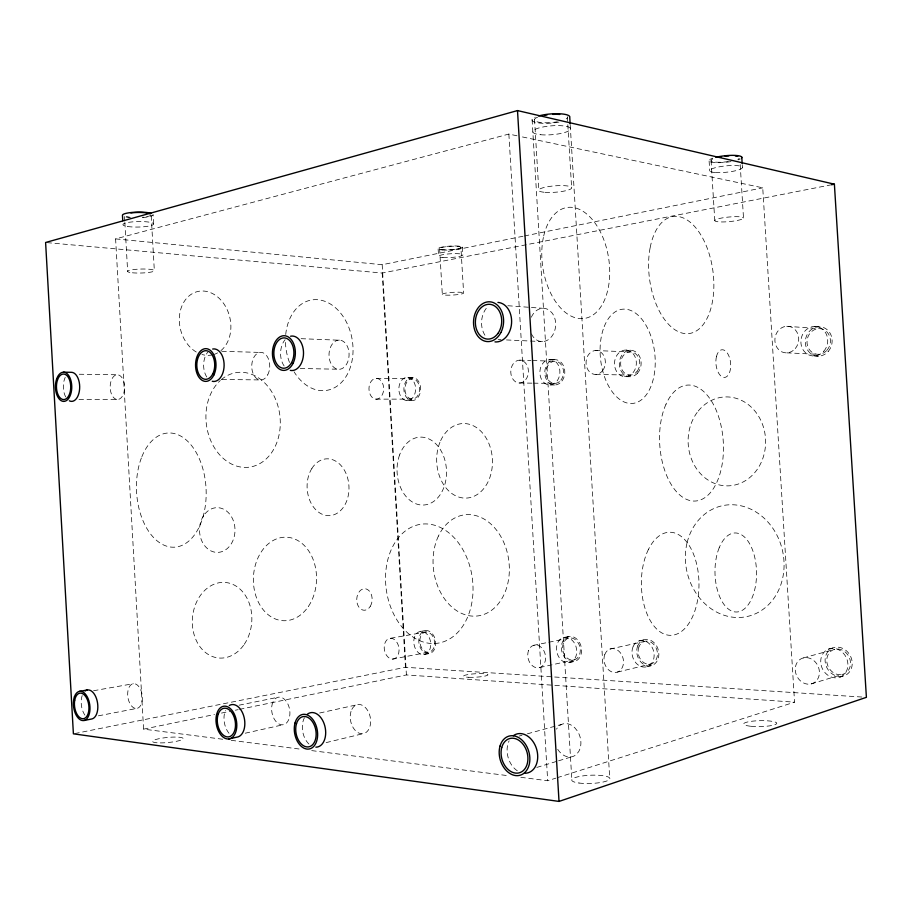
<?xml version="1.0" encoding="UTF-8"?>
<svg xmlns="http://www.w3.org/2000/svg" width="912" height="912" viewBox="0 0 912 912"><rect width="100%" height="100%" fill="white"/><g stroke="black" fill="none" stroke-linecap="round" stroke-linejoin="round"><path stroke-width="0.68" stroke-dasharray="4.56 3.42" d="M520.832 777.32L547.679 780.74L555.818 778.153M557.175 777.719L794.557 702.172L762.74 187.826L521.345 136.709M840.157 677.057A15.139 13.178 63.2 0 0 842.027 651.955A15.139 13.178 63.2 0 0 820.754 660.288A15.139 13.178 63.2 0 0 840.157 677.057L844.489 675.724A15.071 13.133 62.9 0 0 846.347 650.735A15.071 13.133 62.9 0 0 825.132 659.057A15.071 13.133 62.9 0 0 844.489 675.724M536.815 767.425L557.232 761.212M558.589 760.802L573.557 756.242M811.178 683.92A13.623 11.708 64.8 0 0 815.328 662.021A13.623 11.708 64.8 0 0 795.492 666.763A13.623 11.708 64.8 0 0 811.178 683.92L842.403 674.413A13.19 11.491 62.9 0 0 846.496 653.209A13.19 11.491 62.9 0 0 827.002 657.894A13.19 11.491 62.9 0 0 842.403 674.413M803.358 657.917L834.731 649.298M519.224 736.052L521.96 735.3M527.421 733.807L561.564 724.424M828.313 649.207L832.667 648.01M222.71 739.244L143.594 729.144L115.607 238.898L508.862 134.064L519.965 136.412M646.927 666.706L651.658 665.555M326.143 742.607L364.276 733.385M617.367 672.11L651.362 663.879M568.906 662.705A12.871 9.964 76.8 0 0 574.024 642.481A12.871 9.964 76.8 0 0 556.924 644.966A12.871 9.964 76.8 0 0 568.906 662.705L573.739 661.622A12.814 9.952 76.8 0 0 578.869 641.478A12.814 9.952 76.8 0 0 561.792 643.963A12.814 9.952 76.8 0 0 573.739 661.622M245.248 733.202L283.313 724.721M539.813 667.527L574.549 659.786M319.667 713.002L356.467 704.896M610.037 649.036L644.123 641.524M639.073 640.897L643.826 639.859M143.594 729.144L214.514 714.518M221.468 713.081L229.801 711.36M235.364 710.209L238.146 709.639M239.537 709.354L406.41 674.937L794.557 702.172M239.069 705.193L278.137 697.247M533.463 645.365L547.382 642.527M548.773 642.242L568.267 638.275M115.607 238.898L382.185 264.708L522.975 236.265M524.377 235.98L762.74 187.826M74.784 733.556L405.452 667.288L864.986 697.235M564.22 637.42L569.065 636.439M47.014 242.626L382.185 273.041L831.596 184.737M423.784 654.645A11.731 8.356 80.1 0 0 428.731 636.576A11.731 8.356 80.1 0 0 414.287 637.841A11.731 8.356 80.1 0 0 423.784 654.645L428.754 653.676A11.685 8.356 80 0 0 433.702 635.687A11.685 8.356 80 0 0 419.269 636.952A11.685 8.356 80 0 0 428.754 653.676M98.382 715.829L136.675 708.453A12.483 7.205 82.1 0 0 140.391 689.13A12.483 7.205 82.1 0 0 127.999 690.646A12.483 7.205 82.1 0 0 136.675 708.453M392.582 659.102A10.499 7.33 80.4 0 0 397.541 643.405A10.499 7.33 80.4 0 0 384.773 643.53A10.499 7.33 80.4 0 0 392.582 659.102L428.161 652.251A10.226 7.307 80 0 0 433.132 636.941A10.226 7.307 80 0 0 420.398 637.123A10.226 7.307 80 0 0 428.161 652.251M93.605 690.726L133.277 683.715M390.61 638.252L426.223 631.959M420.671 631.412L425.642 630.534M78.991 399.547L117.203 399.502A12.369 7.228 89.4 0 0 123.758 381.387A12.369 7.228 89.4 0 0 111.241 380.532A12.369 7.228 89.4 0 0 117.203 399.502M375.892 399.16L411.814 399.114M406.513 400.539L411.529 400.528M549.982 384.944L554.884 385.001M222.026 379.472L261.482 379.939M519.395 383.006L532.061 383.154M533.474 383.165L554.576 383.416M79.264 374.239L117.511 374.764M376.667 378.355A10.408 7.342 -89.9 0 1 382.493 394.383A10.408 7.342 -89.9 0 1 369.782 393.539A10.408 7.342 -89.9 0 1 376.667 378.355L412.612 378.856A10.146 7.33 -89.8 0 1 418.403 394.463A10.146 7.33 -89.8 0 1 405.726 393.642A10.146 7.33 -89.8 0 1 412.612 378.856M407.881 377.351A11.639 8.379 -89.8 0 1 414.151 395.5A11.639 8.379 -89.8 0 1 399.684 394.007A11.639 8.379 -89.8 0 1 407.881 377.351L412.897 377.42A11.594 8.368 -89.8 0 1 419.167 395.5A11.594 8.368 -89.8 0 1 404.711 394.018A11.594 8.368 -89.8 0 1 412.897 377.42M624.515 376.645L629.314 376.736M300.242 368.482L339.834 369.269M595.901 374.41L630.386 375.094M221.798 351.28L259.886 352.42M519.692 360.172L530.955 360.514M532.369 360.548L554.895 361.232M549.685 359.499L554.587 359.659M301.12 338.683L340.746 340.279A14.615 10.032 -88.9 0 1 346.765 363.888A14.615 10.032 -88.9 0 1 329.631 359.989A14.615 10.032 -88.9 0 1 340.746 340.279M595.388 350.527L629.907 351.929M626.179 350.071A13.315 10.933 -86.7 0 1 634.478 370.557A13.315 10.933 -86.7 0 1 615.589 369.463A13.315 10.933 -86.7 0 1 626.179 350.071L630.99 350.265M814.177 355.965L818.611 356.159M498.157 339.56L500.939 339.686M506.479 339.937L542.549 341.601M786.725 352.853L818.623 354.323M507.847 305.725L530.054 307.367M531.445 307.469L542.549 308.279M786.737 326.279L818.657 328.628M814.245 326.45L818.668 326.792M231.192 740.327L301.838 749.345M311.722 750.61L509.523 775.873M742.243 164.696L742.402 167.215M740.202 164.605L743.497 217.968A14.432 2.303 -5.3 0 1 722.099 221.958A14.432 2.303 -5.3 0 1 721.802 217.991A14.432 2.303 -5.3 0 1 743.497 217.968M711.075 160.558L714.78 220.693M709.114 160.979L709.73 170.989M570.239 125.32L609.718 778.153M567.332 116.736L571.607 187.405M534.523 119.381L538.764 189.901M532.106 119.677L571.881 780.433M508.862 134.064L547.679 780.74M462.395 247.106L462.851 254.722M460.902 247.471A10.693 1.687 -3.5 0 1 444.418 249.785A10.693 1.687 -3.5 0 1 445.432 246.799A10.693 1.687 -3.5 0 1 460.902 247.471L463.627 293.128A10.693 1.345 -3.5 0 1 447.119 295.169A10.693 1.345 -3.5 0 1 448.168 292.763A10.693 1.345 -3.5 0 1 463.627 293.128M439.595 248.588L442.309 294.268M438.136 248.953L438.581 256.557M382.185 264.708L406.41 674.937M382.185 273.041L405.452 667.288M153.615 223.953L153.079 214.639A15.322 2.85 -1.1 0 1 142.044 217.615M151.198 215.893L154.333 270.488M124.773 221.103L124.454 215.494A13.406 2.497 -1.1 0 0 129.356 217.067M124.853 222.505L127.657 271.605M284.134 365.963A17.26 11.468 -89.1 0 1 285.114 339.686M484.91 335.194A19.802 15.014 -86.2 0 1 488.558 305.862M308.929 744.032A17.488 11.411 79.1 0 1 304.437 717.755M517.321 770.8A20.212 14.843 74 0 1 509.113 740.84M206.762 376.964A16.291 10.249 -89.8 0 1 207.754 352.169M65.698 396.925A14.535 8.174 89.3 0 1 65.219 377.386M84.896 715.133A14.672 8.162 82.3 0 1 82.183 695.582M228.98 733.248A16.484 10.203 80.4 0 1 225.458 710.334M531.343 317.205A16.69 13.007 -85.7 0 1 549.092 310.148L551.817 312.656A16.69 13.007 -85.7 0 1 550.586 337.771A16.69 13.007 -85.7 0 1 531.343 333.758M557.722 749.311A17.032 12.859 73.1 0 0 576.441 754.384L578.721 751.556A17.032 12.859 73.1 0 0 577.478 731.139L574.822 727.822A17.032 12.859 73.1 0 0 556.502 729.144M130.496 217.615A15.322 2.85 -1.1 0 1 124.75 216.714M740.259 158.984A16.484 3.295 -5.9 0 1 737.945 159.931M731.036 161.584A16.484 3.295 -5.9 0 1 712.067 162.268A16.484 3.295 -5.9 0 1 712.705 158.198M558.988 122.071A18.947 4.583 -4.7 0 1 536.632 122.63A18.947 4.583 -4.7 0 1 535.264 117.169M567.332 117.796A16.576 4.013 -4.7 0 1 566.227 118.891M557.392 121.752A16.576 4.013 -4.7 0 1 537.989 122.037A16.576 4.013 -4.7 0 1 537.613 117.181M739.336 158.38A14.421 2.884 -5.9 0 1 737.956 159.212M728.198 161.606A14.421 2.884 -5.9 0 1 713.891 161.903A14.421 2.884 -5.9 0 1 712.762 158.927M150.982 215.141A13.406 2.497 -1.1 0 1 142.489 217.216M212.678 354.802A32.513 25.376 76.9 0 1 201.974 354.506M196.274 352.021A32.513 25.376 76.9 0 1 183.152 303.354A32.513 25.376 76.9 0 1 222.813 302.362A32.513 25.376 76.9 0 1 219.883 351.428M217.615 352.876A32.513 25.376 76.9 0 1 213.944 354.449M221.274 379.643A47.72 37.004 82.9 0 1 280.052 417.365A47.72 37.004 82.9 0 1 228.684 462.452A47.72 37.004 82.9 0 1 220.305 380.498M285.718 334.499A45.828 33.402 80.4 0 1 331.352 304.608A45.828 33.402 80.4 0 1 347.107 374.752A45.828 33.402 80.4 0 1 294.109 371.857M289.492 362.44A45.828 33.402 80.4 0 1 285.433 339.857M160.284 742.904A15.379 2.554 -5.4 0 0 183.13 738.549A15.379 2.554 -5.4 0 0 160.056 738.492A15.379 2.554 -5.4 0 0 160.284 742.904M579.052 783.032A19.038 4.115 -2.3 0 0 609.649 779.236A19.038 4.115 -2.3 0 0 583.771 775.781A19.038 4.115 -2.3 0 0 579.052 783.032M751.112 726.283A16.553 2.953 -1.2 0 0 776.728 723.467A16.553 2.953 -1.2 0 0 752.776 721.141A16.553 2.953 -1.2 0 0 751.112 726.283M468.802 677.285A12.255 1.733 -3.3 0 0 487.897 674.903A12.255 1.733 -3.3 0 0 470.398 674.207A12.255 1.733 -3.3 0 0 468.802 677.285M127.6 226.495A15.322 2.747 -1.2 0 0 153.136 224.671A15.322 2.747 -1.2 0 0 134.155 221.741A15.322 2.747 -1.2 0 0 127.6 226.495M540.77 134.737A18.947 4.435 -4.6 0 0 570.479 129.23A18.947 4.435 -4.6 0 0 543.746 126.836A18.947 4.435 -4.6 0 0 540.77 134.737M715.418 172.539A16.484 3.181 -5.8 0 0 742.186 168.07A16.484 3.181 -5.8 0 0 720.537 166.6A16.484 3.181 -5.8 0 0 715.418 172.539M442.924 257.526A12.221 1.87 -3.5 0 0 462.726 255.212A12.221 1.87 -3.5 0 0 446.47 254.129A12.221 1.87 -3.5 0 0 442.924 257.526M823.844 351.188A14.82 13.372 -78.9 0 0 817.722 326.792A14.82 13.372 -78.9 0 0 801.352 345.637A14.82 13.372 -78.9 0 0 823.844 351.188M632.996 646.904A13.486 10.853 74.3 0 0 644.111 667.094A13.486 10.853 74.3 0 0 652.091 647.338A13.486 10.853 74.3 0 0 632.996 646.904M557.118 380.885A12.734 10.009 -88.1 0 0 552.284 359.818A12.734 10.009 -88.1 0 0 540.28 375.961A12.734 10.009 -88.1 0 0 557.118 380.885M827.036 350.162A12.905 11.674 -78.7 0 0 821.701 328.924A12.905 11.674 -78.7 0 0 807.405 345.329A12.905 11.674 -78.7 0 0 827.036 350.162M637.157 371.264A11.605 9.542 -86.7 0 0 632.392 352.157A11.605 9.542 -86.7 0 0 621.049 367.103A11.605 9.542 -86.7 0 0 637.157 371.264M638.902 646.916A11.753 9.485 74.2 0 0 648.911 664.289A11.753 9.485 74.2 0 0 655.546 646.847A11.753 9.485 74.2 0 0 638.902 646.916M560.891 380.144A11.092 8.744 -88.1 0 0 557.152 361.597A11.092 8.744 -88.1 0 0 546.299 375.22A11.092 8.744 -88.1 0 0 560.891 380.144M563.399 643.302A11.218 8.71 76.8 0 0 572.291 660.117A11.218 8.71 76.8 0 0 578.664 643.644A11.218 8.71 76.8 0 0 563.399 643.302M267.683 374.9A13.817 8.995 -89.6 0 0 262.234 352.534A13.817 8.995 -89.6 0 0 252.316 371.081A13.817 8.995 -89.6 0 0 267.683 374.9M272.768 702.479A13.976 8.96 80.1 0 0 280.942 724.698A13.976 8.96 80.1 0 0 288.614 705.74A13.976 8.96 80.1 0 0 272.768 702.479M351.029 711.394A14.809 9.986 78.6 0 0 361.688 733.761A14.809 9.986 78.6 0 0 368.585 712.192A14.809 9.986 78.6 0 0 351.029 711.394M795.275 348.544A13.338 11.879 -80.3 0 0 789.826 326.576A13.338 11.879 -80.3 0 0 775.303 343.562A13.338 11.879 -80.3 0 0 795.275 348.544M602.741 370.454A11.959 9.644 -87.1 0 0 597.896 350.767A11.959 9.644 -87.1 0 0 586.462 366.179A11.959 9.644 -87.1 0 0 602.741 370.454M525.757 379.631A11.423 8.812 -88.4 0 0 521.972 360.548A11.423 8.812 -88.4 0 0 511.051 374.581A11.423 8.812 -88.4 0 0 525.757 379.631M528.55 650.507A11.548 8.778 77.3 0 0 537.544 667.858A11.548 8.778 77.3 0 0 543.951 650.94A11.548 8.778 77.3 0 0 528.55 650.507M604.77 654.565A12.118 9.587 75 0 0 614.893 672.509A12.118 9.587 75 0 0 621.585 654.577A12.118 9.587 75 0 0 604.77 654.565M828.244 351.405A14.74 13.338 -78.7 0 0 822.145 327.123A14.74 13.338 -78.7 0 0 805.809 345.876A14.74 13.338 -78.7 0 0 828.244 351.405M637.374 373.316A13.258 10.91 -86.7 0 0 633.783 350.881A13.258 10.91 -86.7 0 0 619.499 366.316A13.258 10.91 -86.7 0 0 637.374 373.316M562.009 380.954A12.677 9.998 -88.1 0 0 557.186 359.966A12.677 9.998 -88.1 0 0 545.194 376.04A12.677 9.998 -88.1 0 0 562.009 380.954M637.75 645.844A13.429 10.841 74.2 0 0 648.842 665.942A13.429 10.841 74.2 0 0 656.811 646.266A13.429 10.841 74.2 0 0 637.75 645.844M442.48 249.968A12.221 1.927 -3.5 0 0 462.281 247.619A12.221 1.927 -3.5 0 0 446.014 246.457A12.221 1.927 -3.5 0 0 442.48 249.968M132.388 272.791A13.406 1.995 -1.6 0 0 154.185 271.001A13.406 1.995 -1.6 0 0 136.378 269.291A13.406 1.995 -1.6 0 0 132.388 272.791M545.114 192.329A16.587 3.203 -4.4 0 0 571.596 188.237A16.587 3.203 -4.4 0 0 548.899 186.527A16.587 3.203 -4.4 0 0 545.114 192.329M311.915 468.403A28.432 20.919 87 0 0 324.535 515.098A28.432 20.919 87 0 0 347.689 478.253A28.432 20.919 87 0 0 311.915 468.403M308.507 606.275A41.792 31.578 -88.3 0 0 291.407 537.932A41.792 31.578 -88.3 0 0 254.95 592.686A41.792 31.578 -88.3 0 0 308.507 606.275M203.718 515.519A22.367 17.738 89.5 0 0 214.126 552.034A22.367 17.738 89.5 0 0 233.951 522.553A22.367 17.738 89.5 0 0 203.718 515.519M370.283 606.32A10.773 7.695 -88.2 0 0 365.86 588.867A10.773 7.695 -88.2 0 0 357.185 603.288A10.773 7.695 -88.2 0 0 370.283 606.32M244.256 644.328A37.916 29.708 -85.2 0 0 228.228 582.893A37.916 29.708 -85.2 0 0 193.789 633.487A37.916 29.708 -85.2 0 0 244.256 644.328M543.37 237.439A56.156 33.231 81 0 0 583.042 318.607A56.156 33.231 81 0 0 600.848 232.834A56.156 33.231 81 0 0 543.37 237.439M603.242 329.255A47.39 27.257 83.7 0 0 628.721 403.321A47.39 27.257 83.7 0 0 650.974 336.323A47.39 27.257 83.7 0 0 603.242 329.255M665.977 404.255A58.106 31.795 86.1 0 0 687.648 499.822A58.106 31.795 86.1 0 0 720.936 425.14A58.106 31.795 86.1 0 0 665.977 404.255M719.203 547.759A39.535 20.782 88.9 0 0 733.157 611.553A39.535 20.782 88.9 0 0 754.931 558.133A39.535 20.782 88.9 0 0 719.203 547.759M716.467 356.558A13.885 7.319 84.4 0 0 724.196 377.443A13.885 7.319 84.4 0 0 729.212 356.797A13.885 7.319 84.4 0 0 716.467 356.558M648.409 549.503A51.551 28.808 89.4 0 0 664.7 634.262A51.551 28.808 89.4 0 0 697.406 567.595A51.551 28.808 89.4 0 0 648.409 549.503M650.085 248.007A59.063 31.931 82.2 0 0 688.286 333.632A59.063 31.931 82.2 0 0 705.261 243.39A59.063 31.931 82.2 0 0 650.085 248.007M438.41 536.085A50.981 37.905 82.5 0 0 470.695 615.953A50.981 37.905 82.5 0 0 504.507 544.111A50.981 37.905 82.5 0 0 438.41 536.085M439.949 442.309A37.312 27.873 87.2 0 0 465.485 498.112A37.312 27.873 87.2 0 0 488.239 442.024A37.312 27.873 87.2 0 0 439.949 442.309M686.964 543.221A56.772 48.917 76.7 0 0 747.772 616.375A56.772 48.917 76.7 0 0 769.42 523.762A56.772 48.917 76.7 0 0 686.964 543.221M697.144 412.475A44.494 38.749 87.8 0 0 720.195 485.127A44.494 38.749 87.8 0 0 763.264 426.565A44.494 38.749 87.8 0 0 697.144 412.475M141.383 457.949A57.194 34.793 86.8 0 0 170.738 547.063A57.194 34.793 86.8 0 0 201.78 465.223A57.194 34.793 86.8 0 0 141.383 457.949M388.478 557.266A60.067 43.388 82.2 0 0 435.97 643.416A60.067 43.388 82.2 0 0 463.376 550.529A60.067 43.388 82.2 0 0 388.478 557.266M399.581 454.985A33.995 24.704 86.8 0 0 423.385 505.043A33.995 24.704 86.8 0 0 442.343 453.241A33.995 24.704 86.8 0 0 399.581 454.985"/><path stroke-width="1.37" d="M559.022 801.42L866.4 697.327L834.389 184.19L517.503 110.58L45.6 242.489L73.393 733.829L559.022 801.42L517.503 110.58M228.844 738.959A16.576 10.192 80.5 0 0 233.951 713.344A16.576 10.192 80.5 0 0 216.406 715.418A16.576 10.192 80.5 0 0 228.844 738.959L236.858 737.158A16.484 10.203 80.4 0 0 244.12 717.425A16.484 10.203 80.4 0 0 229.311 705.512M831.596 184.737L834.389 184.19M84.007 720.48L91.838 718.964A14.672 8.162 82.3 0 0 97.117 700.792A14.672 8.162 82.3 0 0 85.124 691.011M79.253 691.41L87.096 690.031M63.555 372.187L71.455 372.313A14.535 8.174 89.3 0 1 79.618 388.968A14.535 8.174 89.3 0 1 69.335 400.801M741.775 157.149L742.163 163.442M570.16 124.009L569.761 117.488A18.947 4.583 -4.7 0 0 559.546 113.761A18.947 4.583 -4.7 0 0 538.536 116.006M122.767 220.693L122.459 215.346A15.322 2.85 -1.1 0 1 133.471 212.314A15.322 2.85 -1.1 0 1 150.936 213.26M290.597 336.209A17.26 11.468 -89.1 0 1 303.514 353.275A17.26 11.468 -89.1 0 1 290.312 370.386M497.941 302.419A19.802 15.014 -86.2 0 1 511.552 323.395A19.802 15.014 -86.2 0 1 494.977 341.909M307.287 714.267A17.488 11.411 79.1 0 1 324.832 726.009A17.488 11.411 79.1 0 1 315.871 747.167M513.274 735.745A20.212 14.843 74 0 1 536.438 748.547A20.212 14.843 74 0 1 525.221 773.251M212.667 349.022A16.291 10.249 -89.8 0 1 224.113 365.461A16.291 10.249 -89.8 0 1 212.257 381.284M715.84 157.286A16.484 3.295 -5.9 0 1 734.194 155.371A16.484 3.295 -5.9 0 1 741.57 158.027M544.35 115.357A16.576 4.013 -4.7 0 1 547.12 114.912M552.9 114.388A16.576 4.013 -4.7 0 1 559.729 114.445M717.869 157.32A14.421 2.884 -5.9 0 1 721.312 156.67M725.051 156.18A14.421 2.884 -5.9 0 1 728.813 155.895M735.38 155.975A14.421 2.884 -5.9 0 1 737.728 156.34M130.895 212.963A13.406 2.497 -1.1 0 1 146.33 212.884M148.724 213.317A13.406 2.497 -1.1 0 1 150.355 213.864M57.502 379.973A12.779 7.136 89.3 0 0 63.418 399.57A12.779 7.136 89.3 0 0 69.859 380.851A12.779 7.136 89.3 0 0 57.502 379.973M74.716 700.268A12.905 7.125 82.3 0 0 83.334 718.724A12.905 7.125 82.3 0 0 86.971 698.797A12.905 7.125 82.3 0 0 74.716 700.268M218.39 713.686A14.501 8.915 80.5 0 0 226.575 736.793A14.501 8.915 80.5 0 0 234.179 717.22A14.501 8.915 80.5 0 0 218.39 713.686M212.678 374.068A14.33 8.96 -89.8 0 0 207.206 350.869A14.33 8.96 -89.8 0 0 197.38 370.124A14.33 8.96 -89.8 0 0 212.678 374.068M291.612 362.566A15.185 10.032 -89.1 0 0 285.547 338.056A15.185 10.032 -89.1 0 0 274.466 358.541A15.185 10.032 -89.1 0 0 291.612 362.566M296.514 723.604A15.39 9.986 79.2 0 0 307.219 746.939A15.39 9.986 79.2 0 0 314.081 724.607A15.39 9.986 79.2 0 0 296.514 723.604M497.941 333.427A17.442 13.156 -86.3 0 0 491.83 304.676A17.442 13.156 -86.3 0 0 475.847 326.986A17.442 13.156 -86.3 0 0 497.941 333.427M501.748 747.487A17.795 13.007 74.1 0 0 517.161 773.159A17.795 13.007 74.1 0 0 524.537 746.415A17.795 13.007 74.1 0 0 501.748 747.487M500.038 746.039A20.338 14.866 74.1 0 0 517.343 775.667A20.338 14.866 74.1 0 0 526.167 745.366A20.338 14.866 74.1 0 0 500.038 746.039M295.032 722.965A17.59 11.411 79.2 0 0 307.834 749.128A17.59 11.411 79.2 0 0 315.016 723.056A17.59 11.411 79.2 0 0 295.032 722.965M500.882 332.527A19.927 15.025 -86.3 0 0 489.915 301.815A19.927 15.025 -86.3 0 0 474.913 330.737A19.927 15.025 -86.3 0 0 500.882 332.527M213.818 375.106A16.382 10.237 -89.8 0 0 207.241 348.806A16.382 10.237 -89.8 0 0 196.274 371.15A16.382 10.237 -89.8 0 0 213.818 375.106M292.969 363.489A17.351 11.468 -89.1 0 0 285.445 335.833A17.351 11.468 -89.1 0 0 273.281 359.83A17.351 11.468 -89.1 0 0 292.969 363.489M56.567 379.21A14.603 8.162 89.3 0 0 63.555 401.405A14.603 8.162 89.3 0 0 70.703 379.78A14.603 8.162 89.3 0 0 56.567 379.21M74.408 696.859A14.74 8.14 82.3 0 0 81.863 720.434A14.74 8.14 82.3 0 0 88.783 700.496A14.74 8.14 82.3 0 0 74.408 696.859"/></g></svg>
